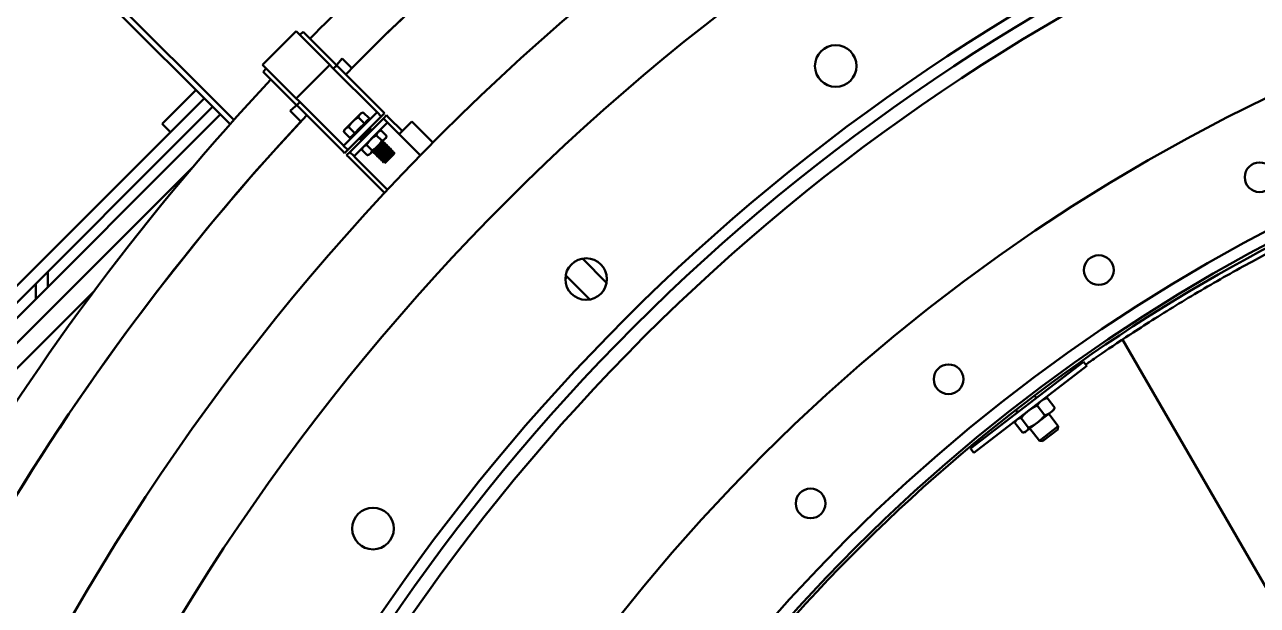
# Model space of a CAD drawing. Header units: inches. Extents: x 11 to 1621, y 11 to 1332.
# Drawn here: x 1204.27 to 1230.2, y 382.63 to 394.85 of the extents above; entities that cross this region are included whole.
import ezdxf

# ---------------------------------------------------------------- set-up
doc = ezdxf.new("R2010")
doc.units = ezdxf.units.IN
doc.header["$LTSCALE"] = 48
doc.header["$MEASUREMENT"] = 0
doc.layers.add('Visible (ANSI)', color=7, linetype='Continuous', lineweight=50)

msp = doc.modelspace()

# ---------------------------------------------------------------- linework, layer by layer
at = {"layer": 'Visible (ANSI)'}
for p, q in [((1201.634479, 399.708594), (1208.592694, 392.750379)), ((1208.674501, 392.842044), (1203.404057, 398.112487)), ((1209.985485, 394.707846), (1209.278378, 394.000739)), ((1209.985485, 394.707846), (1210.038656, 394.654675)), ((1210.062825, 394.630506), (1210.129116, 394.696797)), ((1210.833382, 393.992531), (1210.129116, 394.696797)), ((1210.692592, 394.000739), (1210.038656, 394.654675)), ((1209.278378, 394.000739), (1209.331549, 393.947568)), ((1209.289427, 393.857108), (1209.355718, 393.923399)), ((1209.985485, 393.293632), (1209.331549, 393.947568)), ((1210.692592, 394.000739), (1209.985485, 393.293632)), ((1210.692592, 394.000739), (1210.744382, 393.948949)), ((1211.676603, 393.016728), (1210.744382, 393.948949)), ((1210.769932, 393.923399), (1210.836223, 393.98969)), ((1210.803751, 393.957218), (1210.950332, 394.131907)), ((1211.797743, 393.02817), (1210.836223, 393.98969)), ((1211.153067, 393.929173), (1210.950332, 394.131907)), ((1209.993693, 393.152842), (1209.289427, 393.857108)), ((1207.165551, 392.763309), (1207.872658, 393.470416)), ((1207.342335, 392.586525), (1208.049441, 393.293632)), ((1210.029006, 393.182473), (1209.854317, 393.035892)), ((1209.985485, 393.293632), (1210.037275, 393.241842)), ((1209.996534, 393.150001), (1210.062825, 393.216292)), ((1210.958054, 392.188481), (1209.996534, 393.150001)), ((1210.969496, 392.309621), (1210.037275, 393.241842)), ((1208.226218, 393.116855), (1200.448044, 385.338681)), ((1208.387431, 392.955642), (1200.661526, 385.229738)), ((1210.081416, 392.808792), (1209.854317, 393.035892)), ((1211.686961, 393.00637), (1210.979854, 392.299263)), ((1211.775349, 392.917982), (1211.068242, 392.210875)), ((1211.328727, 392.963683), (1211.175634, 392.81059)), ((1211.421327, 392.769021), (1211.293485, 392.896863)), ((1211.328727, 392.963683), (1211.352411, 392.987367)), ((1211.352411, 392.987367), (1211.395547, 392.998925)), ((1211.523389, 392.871083), (1211.395547, 392.998925)), ((1211.686961, 393.00637), (1211.676603, 393.016728)), ((1211.775349, 392.917982), (1211.686961, 393.00637)), ((1211.84164, 392.984273), (1211.775349, 392.917982)), ((1211.84164, 392.984273), (1211.797743, 393.02817)), ((1211.819543, 392.873787), (1211.885835, 392.940079)), ((1211.929732, 392.896182), (1211.885835, 392.940079)), ((1212.217291, 392.608622), (1211.929732, 392.896182)), ((1207.342335, 392.586525), (1207.165551, 392.763309)), ((1210.998858, 392.633813), (1210.987299, 392.590677)), ((1210.998858, 392.633813), (1211.022541, 392.657497)), ((1211.022541, 392.657497), (1211.175634, 392.81059)), ((1211.217203, 392.564897), (1211.089361, 392.692739)), ((1211.819543, 392.873787), (1211.112437, 392.166681)), ((1211.907932, 392.785399), (1211.200825, 392.078292)), ((1211.217203, 392.564897), (1211.319265, 392.666959)), ((1211.319265, 392.666959), (1211.421327, 392.769021)), ((1211.421327, 392.769021), (1211.472358, 392.820052)), ((1211.472358, 392.820052), (1211.523389, 392.871083)), ((1211.496042, 392.843735), (1211.510184, 392.829593)), ((1211.536228, 392.619935), (1211.53169, 392.624473)), ((1211.537192, 392.670003), (1211.542102, 392.665093)), ((1211.731155, 392.608622), (1211.774292, 392.620181)), ((1211.886344, 392.508128), (1211.774292, 392.620181)), ((1211.907932, 392.785399), (1211.819543, 392.873787)), ((1211.91829, 392.775041), (1211.907932, 392.785399)), ((1212.151, 392.542331), (1211.91829, 392.775041)), ((1212.416165, 392.807496), (1212.151, 392.542331)), ((1212.416165, 392.807496), (1212.592941, 392.63072)), ((1212.858564, 392.365097), (1212.592941, 392.63072)), ((1207.342335, 392.586525), (1200.271267, 385.515458)), ((1211.115141, 392.462835), (1210.987299, 392.590677)), ((1211.115141, 392.462835), (1211.166172, 392.513866)), ((1211.142489, 392.490182), (1211.156631, 392.47604)), ((1211.166172, 392.513866), (1211.217203, 392.564897)), ((1211.335863, 392.429391), (1211.340773, 392.42448)), ((1211.346274, 392.47001), (1211.341736, 392.474548)), ((1211.784282, 392.406066), (1211.672229, 392.518119)), ((1211.698009, 392.288215), (1211.851102, 392.441308)), ((1211.812178, 392.395017), (1211.817088, 392.390107)), ((1211.851102, 392.441308), (1211.874786, 392.464991)), ((1211.874786, 392.464991), (1211.886344, 392.508128)), ((1212.151, 392.542331), (1212.327776, 392.365554)), ((1212.5958, 392.097531), (1212.327776, 392.365554)), ((1210.958054, 392.188481), (1211.001951, 392.144584)), ((1210.979854, 392.299263), (1210.969496, 392.309621)), ((1211.068242, 392.210875), (1210.979854, 392.299263)), ((1211.068242, 392.210875), (1211.001951, 392.144584)), ((1211.046145, 392.100389), (1211.112437, 392.166681)), ((1211.046145, 392.100389), (1211.090042, 392.056492)), ((1211.200825, 392.078292), (1211.112437, 392.166681)), ((1211.377602, 392.255069), (1211.366043, 392.211933)), ((1211.478096, 392.09988), (1211.366043, 392.211933)), ((1211.580158, 392.201942), (1211.468105, 392.313995)), ((1211.521233, 392.111438), (1211.478096, 392.09988)), ((1211.521233, 392.111438), (1211.544916, 392.135122)), ((1211.544916, 392.135122), (1211.698009, 392.288215)), ((1211.610849, 392.154405), (1211.615759, 392.149494)), ((1211.62126, 392.195024), (1211.616722, 392.199562)), ((1211.650132, 392.115121), (1211.655043, 392.11021)), ((1211.660544, 392.15574), (1211.656006, 392.160278)), ((1211.699828, 392.116456), (1211.69529, 392.120995)), ((1211.811214, 392.344949), (1211.806676, 392.349488)), ((1211.850498, 392.305666), (1211.84596, 392.310204)), ((1211.851461, 392.355734), (1211.856372, 392.350823)), ((1211.859594, 391.941567), (1212.044657, 392.12663)), ((1211.889782, 392.266382), (1211.885244, 392.27092)), ((1211.890745, 392.31645), (1211.895656, 392.311539)), ((1211.929066, 392.227098), (1211.924528, 392.231636)), ((1211.930029, 392.277166), (1211.934939, 392.272256)), ((1211.968349, 392.187815), (1211.963811, 392.192353)), ((1211.969312, 392.237882), (1211.974223, 392.232972)), ((1212.007633, 392.148531), (1212.003095, 392.153069)), ((1212.008596, 392.198599), (1212.013507, 392.193688)), ((1212.044657, 392.12663), (1212.044657, 392.158452)), ((1211.841168, 391.305366), (1211.090042, 392.056492)), ((1211.211183, 392.067934), (1211.200825, 392.078292)), ((1211.905164, 391.373953), (1211.211183, 392.067934)), ((1211.689416, 392.075837), (1211.694327, 392.070927)), ((1211.7287, 392.036553), (1211.73361, 392.031643)), ((1211.739112, 392.077173), (1211.734573, 392.081711)), ((1211.767983, 391.99727), (1211.772894, 391.992359)), ((1211.778395, 392.037889), (1211.773857, 392.042427)), ((1211.807267, 391.957986), (1211.812178, 391.953076)), ((1211.817679, 391.998605), (1211.813141, 392.003143)), ((1211.856963, 391.959322), (1211.852425, 391.96386)), ((1211.859594, 391.941567), (1211.852677, 391.941567)), ((1207.794822, 391.832703), (1201.173057, 385.210939)), ((1216.514934, 389.415834), (1216.007182, 389.923586)), ((1204.759479, 389.650117), (1204.759479, 389.327691)), ((1215.686534, 389.537127), (1215.646804, 389.497398)), ((1215.653628, 389.570033), (1216.161381, 389.06228)), ((1204.509479, 389.077691), (1204.509479, 389.400117)), ((1205.734088, 389.241639), (1201.754055, 385.261606)), ((1235.185922, 374.683996), (1227.369532, 388.222382)), ((1226.550526, 387.751236), (1224.170466, 385.924952)), ((1226.508285, 387.718823), (1226.486391, 387.74987)), ((1226.550526, 387.751236), (1226.617125, 387.664443)), ((1226.617125, 387.664443), (1224.237065, 385.838159)), ((1225.518483, 387.042871), (1225.558835, 386.990284)), ((1225.724602, 386.979586), (1225.757885, 386.986965)), ((1225.784156, 386.991186), (1225.941762, 386.785789)), ((1225.121807, 386.73849), (1225.162158, 386.685903)), ((1225.575027, 386.830715), (1225.732633, 386.625319)), ((1225.578805, 386.473184), (1225.853666, 386.684092)), ((1225.815976, 386.655172), (1226.016062, 386.394413)), ((1225.853666, 386.684092), (1225.915145, 386.731267)), ((1225.915145, 386.731267), (1225.930886, 386.761506)), ((1225.10297, 386.468493), (1225.260576, 386.263097)), ((1225.129587, 386.523015), (1225.113846, 386.492776)), ((1225.234434, 386.569369), (1225.39204, 386.363972)), ((1225.342776, 386.292073), (1225.578805, 386.473184)), ((1225.619386, 386.090033), (1226.016062, 386.394413)), ((1226.006489, 386.329374), (1226.016062, 386.394413)), ((1225.32013, 386.274696), (1225.286847, 386.267317)), ((1225.32013, 386.274696), (1225.342776, 386.292073)), ((1225.419299, 386.350791), (1225.619386, 386.090033)), ((1226.006489, 386.329374), (1225.684687, 386.082446)), ((1224.170466, 385.924952), (1224.237065, 385.838159)), ((1225.684687, 386.082446), (1225.619386, 386.090033))]:
    msp.add_line(p, q, dxfattribs=at)
for centre, radius in [((1247.196979, 358.380235), 48.3125), ((1247.196979, 358.380235), 46.34375), ((1247.196979, 358.380235), 42.829288), ((1247.196979, 358.380235), 42.579288), ((1247.196979, 358.380235), 42.279288), ((1247.196979, 358.380235), 38.75), ((1247.196979, 358.380235), 36.25), ((1247.196979, 358.380235), 36), ((1221.334428, 393.976983), 0.4375), ((1230.252767, 391.635124), 0.3125), ((1216.084281, 389.492933), 0.4375), ((1226.869507, 389.681798), 0.3125), ((1223.708959, 387.385525), 0.3125), ((1220.80575, 384.771464), 0.3125), ((1211.600232, 384.242786), 0.4375)]:
    msp.add_circle(centre, radius, dxfattribs=at)
for radius, start, end in [(50.625, 125.6709263, 135.601263), (50.62647, 125.6707611, 135.3961106), (51.6875, 130.1048255, 135.5889029), (51.6875, 136.9055918, 149.4399956), (50.625, 136.945601, 149.6109516), (50.62647, 137.1508028, 149.5835238), (35.9375, 109.67, 145.33)]:
    msp.add_arc((1247.196979, 358.380235), radius, start, end, dxfattribs=at)
for points, weights in [([(1211.293485, 392.896863), (1211.223001, 392.857957), (1211.175634, 392.81059)], [1.70791955648, 1.84002759393, 1.84002759393]), ([(1211.328727, 392.963683), (1211.305044, 392.939999), (1211.293485, 392.896863)], [1.84002759393, 1.84002759393, 1.70791955648]), ([(1211.395547, 392.998925), (1211.352411, 392.987367), (1211.328727, 392.963683)], [1.70791955648, 1.84002759393, 1.84002759393]), ([(1211.022541, 392.657497), (1210.998858, 392.633813), (1210.987299, 392.590677)], [1.84002759393, 1.84002759393, 1.70791955648]), ([(1211.089361, 392.692739), (1211.046225, 392.68118), (1211.022541, 392.657497)], [1.70791955648, 1.84002759393, 1.84002759393]), ([(1211.175634, 392.81059), (1211.128267, 392.763223), (1211.089361, 392.692739)], [1.84002759393, 1.84002759393, 1.70791955648]), ([(1211.707471, 392.584939), (1211.731155, 392.608622), (1211.774292, 392.620181)], [1.84002759393, 1.84002759393, 1.70791955648]), ([(1211.468105, 392.313995), (1211.507011, 392.384479), (1211.554378, 392.431846)], [1.70791955648, 1.84002759393, 1.84002759393]), ([(1211.554378, 392.431846), (1211.601745, 392.479213), (1211.672229, 392.518119)], [1.84002759393, 1.84002759393, 1.70791955648]), ([(1211.672229, 392.518119), (1211.683788, 392.561255), (1211.707471, 392.584939)], [1.70791955648, 1.84002759393, 1.84002759393]), ([(1211.784282, 392.406066), (1211.745377, 392.335582), (1211.698009, 392.288215)], [1.70791955648, 1.84002759393, 1.84002759393]), ([(1211.851102, 392.441308), (1211.827419, 392.417624), (1211.784282, 392.406066)], [1.84002759393, 1.84002759393, 1.70791955648]), ([(1211.886344, 392.508128), (1211.874786, 392.464991), (1211.851102, 392.441308)], [1.70791955648, 1.84002759393, 1.84002759393]), ([(1211.366043, 392.211933), (1211.377602, 392.255069), (1211.401285, 392.278753)], [1.70791955648, 1.84002759393, 1.84002759393]), ([(1211.401285, 392.278753), (1211.424969, 392.302436), (1211.468105, 392.313995)], [1.84002759393, 1.84002759393, 1.70791955648]), ([(1211.544916, 392.135122), (1211.521233, 392.111438), (1211.478096, 392.09988)], [1.84002759393, 1.84002759393, 1.70791955648]), ([(1211.580158, 392.201942), (1211.5686, 392.158805), (1211.544916, 392.135122)], [1.70791955648, 1.84002759393, 1.84002759393]), ([(1211.698009, 392.288215), (1211.650642, 392.240848), (1211.580158, 392.201942)], [1.84002759393, 1.84002759393, 1.70791955648]), ([(1225.663123, 386.932412), (1225.614595, 386.895175), (1225.575027, 386.830715)], [1, 1.0379548493, 1]), ([(1225.784156, 386.991186), (1225.711652, 386.969649), (1225.663123, 386.932412)], [1, 1.0379548493, 1]), ([(1225.757885, 386.986965), (1225.770087, 386.98967), (1225.784156, 386.991186)], [1.01477953359, 1.01005189042, 1]), ([(1225.388262, 386.721504), (1225.309227, 386.660858), (1225.234434, 386.569369)], [1, 1.0379548493, 1]), ([(1225.575027, 386.830715), (1225.467297, 386.782149), (1225.388262, 386.721504)], [1, 1.0379548493, 1]), ([(1225.732633, 386.625319), (1225.805137, 386.646855), (1225.853666, 386.684092)], [1, 1.0379548493, 1]), ([(1225.853666, 386.684092), (1225.902194, 386.72133), (1225.941762, 386.785789)], [1, 1.0379548493, 1]), ([(1225.941762, 386.785789), (1225.936657, 386.772592), (1225.930886, 386.761506)], [1, 1.01005189042, 1.01477953359]), ([(1225.152234, 386.540392), (1225.121727, 386.516984), (1225.10297, 386.468493)], [1, 1.0379548493, 1]), ([(1225.234434, 386.569369), (1225.18274, 386.563801), (1225.152234, 386.540392)], [1, 1.0379548493, 1]), ([(1225.39204, 386.363972), (1225.49977, 386.412538), (1225.578805, 386.473184)], [1, 1.0379548493, 1]), ([(1225.578805, 386.473184), (1225.65784, 386.53383), (1225.732633, 386.625319)], [1, 1.0379548493, 1]), ([(1225.260576, 386.263097), (1225.31227, 386.268665), (1225.342776, 386.292073)], [1, 1.0379548493, 1]), ([(1225.342776, 386.292073), (1225.373282, 386.315481), (1225.39204, 386.363972)], [1, 1.0379548493, 1])]:
    msp.add_rational_spline(points, weights, degree=2, dxfattribs=at)
for points, knots in [([(1211.536105, 392.670074), (1211.536447, 392.670165), (1211.536719, 392.670188), (1211.53818, 392.66986), (1211.536725, 392.666827), (1211.528503, 392.65525), (1211.521596, 392.646635), (1211.503502, 392.625394), (1211.492733, 392.61305), (1211.468242, 392.585206), (1211.454646, 392.569902), (1211.427341, 392.539447), (1211.413983, 392.524518), (1211.388448, 392.495631), (1211.376569, 392.482044), (1211.356845, 392.459166), (1211.349119, 392.449874), (1211.338354, 392.435758), (1211.335588, 392.431285), (1211.335717, 392.429617), (1211.335771, 392.429482), (1211.335866, 392.429387)], [5.566819674, 5.566819674, 5.566819674, 5.566819674, 5.591014359, 5.591014359, 5.742417802, 5.742417802, 5.899662491, 5.899662491, 6.050972195, 6.050972195, 6.208100719, 6.208100719, 6.35931928, 6.35931928, 6.516331723, 6.516331723, 6.667462015, 6.667462015, 6.824358429, 6.824358429, 6.842753917, 6.842753917, 6.842753917, 6.842753917]), ([(1211.341866, 392.424402), (1211.341171, 392.424218), (1211.340764, 392.424315), (1211.340273, 392.425925), (1211.342793, 392.430151), (1211.353121, 392.443838), (1211.360647, 392.452954), (1211.380077, 392.475522), (1211.39185, 392.489001), (1211.417259, 392.517769), (1211.430584, 392.532687), (1211.457948, 392.563187), (1211.471621, 392.578566), (1211.496326, 392.606631), (1211.50722, 392.619122), (1211.525655, 392.64069), (1211.532758, 392.649499), (1211.541146, 392.661159), (1211.542833, 392.664362), (1211.542103, 392.665092)], [30.373708313, 30.373708313, 30.373708313, 30.373708313, 30.422740009, 30.422740009, 30.579677961, 30.579677961, 30.73074229, 30.73074229, 30.88779652, 30.88779652, 31.038962475, 31.038962475, 31.196133174, 31.196133174, 31.34740225, 31.34740225, 31.504689618, 31.504689618, 31.647942493, 31.647942493, 31.647942493, 31.647942493]), ([(1211.531411, 392.623417), (1211.530978, 392.621777), (1211.529369, 392.618919), (1211.522897, 392.609489), (1211.517129, 392.602076), (1211.502497, 392.5843), (1211.493944, 392.574098), (1211.474853, 392.551644), (1211.464439, 392.539583), (1211.443748, 392.51575), (1211.43376, 392.504113), (1211.415052, 392.482041), (1211.406549, 392.471888), (1211.392795, 392.454994), (1211.387682, 392.448232), (1211.381466, 392.438761), (1211.38027, 392.436014), (1211.381019, 392.435265)], [-24.1904676269, -24.1904676269, -24.1904676269, -24.1904676269, -24.1048885798, -24.1048885798, -23.9885848611, -23.9885848611, -23.8753737129, -23.8753737129, -23.7589244201, -23.7589244201, -23.6456336358, -23.6456336358, -23.5290392617, -23.5290392617, -23.4156658055, -23.4156658055, -23.306344659, -23.306344659, -23.306344659, -23.306344659]), ([(1211.405909, 392.46015), (1211.4065, 392.460872), (1211.407102, 392.461606), (1211.415196, 392.471435), (1211.424093, 392.48204), (1211.443304, 392.504612), (1211.453391, 392.516285), (1211.474075, 392.540114), (1211.484378, 392.552125), (1211.502937, 392.574044), (1211.511098, 392.583793), (1211.524804, 392.600643), (1211.530001, 392.607548), (1211.53588, 392.616669), (1211.536948, 392.619216), (1211.53623, 392.619934)], [-6.4184884274, -6.4184884274, -6.4184884274, -6.4184884274, -6.4087027146, -6.4087027146, -6.2893360677, -6.2893360677, -6.1743766235, -6.1743766235, -6.0548923156, -6.0548923156, -5.9398257223, -5.9398257223, -5.8202226437, -5.8202226437, -5.7133838079, -5.7133838079, -5.7133838079, -5.7133838079]), ([(1211.575389, 392.630791), (1211.575575, 392.63084), (1211.57574, 392.63087), (1211.576155, 392.630896), (1211.576353, 392.630841), (1211.57648, 392.630715)], [8.04138911369, 8.04138911369, 8.04138911369, 8.04138911369, 8.05449066215, 8.05449066215, 8.07902047779, 8.07902047779, 8.07902047779, 8.07902047779]), ([(1211.36171, 392.504348), (1211.360974, 392.503447), (1211.360254, 392.502561), (1211.352878, 392.493463), (1211.347897, 392.486826), (1211.34209, 392.477826), (1211.341011, 392.475273), (1211.341734, 392.47455)], [-25.3738901847, -25.3738901847, -25.3738901847, -25.3738901847, -25.3619896639, -25.3619896639, -25.249183933, -25.249183933, -25.144887152, -25.144887152, -25.144887152, -25.144887152]), ([(1211.346554, 392.471067), (1211.346994, 392.472731), (1211.348645, 392.475653), (1211.355122, 392.485053), (1211.360684, 392.492215), (1211.37521, 392.509878), (1211.384052, 392.520426), (1211.402696, 392.542347), (1211.412193, 392.553362), (1211.421797, 392.564428)], [-4.7327230285, -4.7327230285, -4.7327230285, -4.7327230285, -4.6433919234, -4.6433919234, -4.527649398, -4.527649398, -4.4073125564, -4.4073125564, -4.2976320471, -4.2976320471, -4.2976320471, -4.2976320471]), ([(1211.811084, 392.395096), (1211.811804, 392.395287), (1211.812216, 392.395175), (1211.812622, 392.393458), (1211.810038, 392.389168), (1211.799596, 392.375369), (1211.792018, 392.366207), (1211.772511, 392.343559), (1211.76071, 392.330051), (1211.735268, 392.301252), (1211.721934, 392.286331), (1211.694585, 392.255842), (1211.680932, 392.240483), (1211.656282, 392.212474), (1211.645421, 392.200022), (1211.627074, 392.178538), (1211.620022, 392.169779), (1211.611771, 392.158273), (1211.610124, 392.155129), (1211.610848, 392.154406)], [22.84895641, 22.84895641, 22.84895641, 22.84895641, 22.899995554, 22.899995554, 23.057394569, 23.057394569, 23.208926066, 23.208926066, 23.366441544, 23.366441544, 23.518071852, 23.518071852, 23.675703958, 23.675703958, 23.827434907, 23.827434907, 23.98518382, 23.98518382, 24.127466681, 24.127466681, 24.127466681, 24.127466681]), ([(1211.616845, 392.149423), (1211.616541, 392.149342), (1211.616291, 392.149315), (1211.614743, 392.149532), (1211.616106, 392.152464), (1211.624138, 392.163848), (1211.630951, 392.172369), (1211.648879, 392.193451), (1211.659587, 392.205725), (1211.683975, 392.233463), (1211.697532, 392.248728), (1211.724808, 392.279161), (1211.738181, 392.294095), (1211.763776, 392.323039), (1211.775704, 392.336676), (1211.795569, 392.3597), (1211.803388, 392.369077), (1211.81436, 392.383396), (1211.817243, 392.387987), (1211.817252, 392.389831), (1211.817196, 392.389999), (1211.817084, 392.390111)], [13.165817303, 13.165817303, 13.165817303, 13.165817303, 13.187261755, 13.187261755, 13.33780796, 13.33780796, 13.494115688, 13.494115688, 13.644574871, 13.644574871, 13.800767075, 13.800767075, 13.951142494, 13.951142494, 14.107219176, 14.107219176, 14.257514429, 14.257514429, 14.41347555, 14.41347555, 14.43511165, 14.43511165, 14.43511165, 14.43511165]), ([(1211.627181, 392.217384), (1211.62454, 392.213925), (1211.622354, 392.210907), (1211.617327, 392.203388), (1211.615979, 392.200402), (1211.616705, 392.199579), (1211.616714, 392.199571), (1211.616722, 392.199562)], [-12.1845119884, -12.1845119884, -12.1845119884, -12.1845119884, -12.125952415, -12.125952415, -12.0104034904, -12.0104034904, -12.0091003772, -12.0091003772, -12.0091003772, -12.0091003772]), ([(1211.62153, 392.19609), (1211.621768, 392.196975), (1211.622355, 392.198217), (1211.625592, 392.203821), (1211.630013, 392.209954), (1211.642355, 392.225506), (1211.650026, 392.234683), (1211.665702, 392.253301), (1211.67325, 392.262168), (1211.681114, 392.27132)], [-17.773060082, -17.773060082, -17.773060082, -17.773060082, -17.7261693168, -17.7261693168, -17.608964093, -17.608964093, -17.4955739864, -17.4955739864, -17.4049679463, -17.4049679463, -17.4049679463, -17.4049679463]), ([(1211.850371, 392.355809), (1211.851, 392.355976), (1211.851393, 392.355912), (1211.852092, 392.354566), (1211.849736, 392.350505), (1211.839697, 392.337103), (1211.832304, 392.328102), (1211.81307, 392.305741), (1211.801368, 392.292334), (1211.776044, 392.263648), (1211.762741, 392.248735), (1211.73534, 392.218208), (1211.721619, 392.202782), (1211.696776, 392.174575), (1211.6858, 392.161987), (1211.667144, 392.140206), (1211.659914, 392.131273), (1211.651176, 392.11922), (1211.649387, 392.115866), (1211.650132, 392.115121)], [25.332846351, 25.332846351, 25.332846351, 25.332846351, 25.377568021, 25.377568021, 25.535904019, 25.535904019, 25.68826812, 25.68826812, 25.846722184, 25.846722184, 25.999195496, 25.999195496, 26.157767847, 26.157767847, 26.310351159, 26.310351159, 26.469042017, 26.469042017, 26.617084211, 26.617084211, 26.617084211, 26.617084211]), ([(1211.656129, 392.110139), (1211.655715, 392.110029), (1211.655404, 392.110018), (1211.654123, 392.110571), (1211.655756, 392.113801), (1211.664347, 392.125752), (1211.671437, 392.134549), (1211.689851, 392.156098), (1211.700738, 392.168579), (1211.72543, 392.196631), (1211.739098, 392.212005), (1211.766458, 392.242502), (1211.779786, 392.257421), (1211.805202, 392.286196), (1211.816982, 392.299682), (1211.83643, 392.322269), (1211.843968, 392.331396), (1211.854324, 392.34511), (1211.856859, 392.349351), (1211.856474, 392.350688), (1211.856431, 392.350764), (1211.85637, 392.350825)], [10.695571356, 10.695571356, 10.695571356, 10.695571356, 10.724828209, 10.724828209, 10.876155549, 10.876155549, 11.033391287, 11.033391287, 11.184614764, 11.184614764, 11.341733926, 11.341733926, 11.492854952, 11.492854952, 11.649857733, 11.649857733, 11.800877881, 11.800877881, 11.957764465, 11.957764465, 11.96954079, 11.96954079, 11.96954079, 11.96954079]), ([(1211.806398, 392.34843), (1211.805997, 392.346911), (1211.804586, 392.344346), (1211.798789, 392.335732), (1211.793465, 392.32877), (1211.779294, 392.311481), (1211.770592, 392.301082), (1211.751617, 392.278736), (1211.741592, 392.267074), (1211.720829, 392.243193), (1211.710414, 392.23108), (1211.69151, 392.208805), (1211.683141, 392.198798), (1211.668871, 392.18141), (1211.663345, 392.174186), (1211.656582, 392.164052), (1211.655254, 392.161087), (1211.655996, 392.160288), (1211.656001, 392.160283), (1211.656006, 392.160278)], [-11.0325981628, -11.0325981628, -11.0325981628, -11.0325981628, -10.9517694655, -10.9517694655, -10.836908763, -10.836908763, -10.7177467154, -10.7177467154, -10.603024773, -10.603024773, -10.4839953742, -10.4839953742, -10.3694126593, -10.3694126593, -10.2505155525, -10.2505155525, -10.1360725801, -10.1360725801, -10.1353100979, -10.1353100979, -10.1353100979, -10.1353100979]), ([(1211.660813, 392.156807), (1211.661103, 392.157892), (1211.661916, 392.159511), (1211.665937, 392.166065), (1211.670741, 392.17258), (1211.683755, 392.188773), (1211.691669, 392.198226), (1211.709799, 392.219699), (1211.719942, 392.231553), (1211.740498, 392.255291), (1211.750653, 392.266981), (1211.770109, 392.289778), (1211.779207, 392.300587), (1211.794455, 392.319021), (1211.800516, 392.326613), (1211.809047, 392.338483), (1211.811331, 392.342478), (1211.811443, 392.344539), (1211.811371, 392.344793), (1211.811209, 392.344955)], [-19.6332645105, -19.6332645105, -19.6332645105, -19.6332645105, -19.5756686126, -19.5756686126, -19.4576981087, -19.4576981087, -19.3439585671, -19.3439585671, -19.2260878889, -19.2260878889, -19.1124104361, -19.1124104361, -18.994638303, -18.994638303, -18.8810181928, -18.8810181928, -18.7633433614, -18.7633433614, -18.7396424186, -18.7396424186, -18.7396424186, -18.7396424186]), ([(1211.889657, 392.316523), (1211.890233, 392.316676), (1211.890612, 392.316636), (1211.891469, 392.315491), (1211.889242, 392.311561), (1211.879434, 392.298386), (1211.872145, 392.289475), (1211.853066, 392.267277), (1211.841421, 392.253929), (1211.816166, 392.225307), (1211.802881, 392.210399), (1211.775452, 392.179851), (1211.761693, 392.16439), (1211.736742, 392.136071), (1211.725702, 392.123408), (1211.706874, 392.101461), (1211.699546, 392.09243), (1211.690531, 392.080068), (1211.68866, 392.076593), (1211.689416, 392.075837)], [27.828359657, 27.828359657, 27.828359657, 27.828359657, 27.86958413, 27.86958413, 28.028870723, 28.028870723, 28.182126895, 28.182126895, 28.341533251, 28.341533251, 28.494903236, 28.494903236, 28.654429548, 28.654429548, 28.807913718, 28.807913718, 28.967560178, 28.967560178, 29.119248355, 29.119248355, 29.119248355, 29.119248355]), ([(1211.695413, 392.070855), (1211.694936, 392.070729), (1211.694596, 392.070734), (1211.693483, 392.071492), (1211.69527, 392.074895), (1211.704185, 392.087175), (1211.711436, 392.09613), (1211.73013, 392.117947), (1211.741119, 392.130552), (1211.765987, 392.158783), (1211.779716, 392.174217), (1211.807123, 392.204749), (1211.820423, 392.21966), (1211.845731, 392.248333), (1211.85742, 392.261727), (1211.87662, 392.284053), (1211.883991, 392.293034), (1211.89398, 392.306386), (1211.896307, 392.310418), (1211.895711, 392.311476), (1211.895685, 392.31151), (1211.895655, 392.31154)], [8.214364991, 8.214364991, 8.214364991, 8.214364991, 8.248233572, 8.248233572, 8.40042835, 8.40042835, 8.558604397, 8.558604397, 8.710688056, 8.710688056, 8.868745803, 8.868745803, 9.020718962, 9.020718962, 9.178658625, 9.178658625, 9.330521965, 9.330521965, 9.488343762, 9.488343762, 9.494271216, 9.494271216, 9.494271216, 9.494271216]), ([(1211.845681, 392.309147), (1211.845276, 392.307613), (1211.843842, 392.305012), (1211.837976, 392.296318), (1211.832628, 392.289334), (1211.818411, 392.272001), (1211.809687, 392.261574), (1211.790683, 392.239198), (1211.780654, 392.227533), (1211.759884, 392.203648), (1211.749469, 392.191529), (1211.730581, 392.169268), (1211.722234, 392.159285), (1211.708005, 392.141941), (1211.70251, 392.134741), (1211.695819, 392.124681), (1211.694527, 392.121757), (1211.69529, 392.120995)], [-9.1680450731, -9.1680450731, -9.1680450731, -9.1680450731, -9.087195444, -9.087195444, -8.9734608607, -8.9734608607, -8.8553489991, -8.8553489991, -8.7417584863, -8.7417584863, -8.6237758761, -8.6237758761, -8.5102614283, -8.5102614283, -8.3921941551, -8.3921941551, -8.2787293796, -8.2787293796, -8.2787293796, -8.2787293796]), ([(1211.700099, 392.117521), (1211.700423, 392.118741), (1211.701406, 392.120635), (1211.705989, 392.127862), (1211.711048, 392.13463), (1211.72451, 392.151249), (1211.732584, 392.160892), (1211.750992, 392.182655), (1211.76124, 392.194612), (1211.78188, 392.218411), (1211.791992, 392.230089), (1211.811293, 392.252743), (1211.820264, 392.263423), (1211.835147, 392.281468), (1211.840957, 392.288839), (1211.848943, 392.300178), (1211.850921, 392.303866), (1211.850664, 392.305426), (1211.850598, 392.305566), (1211.850495, 392.305669)], [-21.500818729, -21.500818729, -21.500818729, -21.500818729, -21.4358271757, -21.4358271757, -21.3170099375, -21.3170099375, -21.2026317158, -21.2026317158, -21.0839250092, -21.0839250092, -20.9696383451, -20.9696383451, -20.8510408501, -20.8510408501, -20.736842808, -20.736842808, -20.6183531875, -20.6183531875, -20.6032200609, -20.6032200609, -20.6032200609, -20.6032200609]), ([(1211.928942, 392.277238), (1211.92949, 392.277384), (1211.929858, 392.277355), (1211.930799, 392.276317), (1211.928645, 392.27246), (1211.918963, 392.25941), (1211.911731, 392.250549), (1211.892738, 392.228441), (1211.881125, 392.215125), (1211.855908, 392.186539), (1211.842632, 392.171633), (1211.815188, 392.141075), (1211.80141, 392.125594), (1211.776399, 392.097215), (1211.765325, 392.08451), (1211.746403, 392.062474), (1211.739021, 392.053389), (1211.729854, 392.040857), (1211.727939, 392.037315), (1211.7287, 392.036553)], [30.337099873, 30.337099873, 30.337099873, 30.337099873, 30.37649593, 30.37649593, 30.536745816, 30.536745816, 30.690921495, 30.690921495, 30.851292572, 30.851292572, 31.005584385, 31.005584385, 31.166076812, 31.166076812, 31.32048497, 31.32048497, 31.481098901, 31.481098901, 31.635214674, 31.635214674, 31.635214674, 31.635214674]), ([(1211.734697, 392.031572), (1211.734185, 392.031436), (1211.73383, 392.031451), (1211.732815, 392.032328), (1211.734688, 392.035828), (1211.743782, 392.04829), (1211.751122, 392.057333), (1211.769972, 392.079299), (1211.781019, 392.091972), (1211.805983, 392.120303), (1211.819746, 392.135769), (1211.847178, 392.166319), (1211.860462, 392.181227), (1211.885708, 392.209841), (1211.897346, 392.223182), (1211.916406, 392.24536), (1211.923682, 392.25426), (1211.933463, 392.267407), (1211.935673, 392.271321), (1211.934965, 392.272229), (1211.934952, 392.272243), (1211.934939, 392.272256)], [5.720383506, 5.720383506, 5.720383506, 5.720383506, 5.756925068, 5.756925068, 5.910025407, 5.910025407, 6.069155189, 6.069155189, 6.222141055, 6.222141055, 6.381150948, 6.381150948, 6.534022648, 6.534022648, 6.692912835, 6.692912835, 6.8456707, 6.8456707, 7.004441369, 7.004441369, 7.007061227, 7.007061227, 7.007061227, 7.007061227]), ([(1211.884964, 392.269863), (1211.884554, 392.268309), (1211.883087, 392.265659), (1211.877129, 392.256858), (1211.871747, 392.249845), (1211.85748, 392.23246), (1211.848735, 392.22201), (1211.829705, 392.199609), (1211.81967, 392.187943), (1211.798906, 392.164061), (1211.788502, 392.151953), (1211.769653, 392.129732), (1211.761325, 392.119774), (1211.747151, 392.102481), (1211.741686, 392.095312), (1211.735082, 392.085352), (1211.733815, 392.082469), (1211.734573, 392.081711)], [-7.3124567376, -7.3124567376, -7.3124567376, -7.3124567376, -7.2302037833, -7.2302037833, -7.1158890235, -7.1158890235, -6.9969920158, -6.9969920158, -6.8825444377, -6.8825444377, -6.7635096776, -6.7635096776, -6.6489293874, -6.6489293874, -6.5297569675, -6.5297569675, -6.4160742057, -6.4160742057, -6.4160742057, -6.4160742057]), ([(1211.739385, 392.078235), (1211.73973, 392.079539), (1211.740825, 392.081612), (1211.745771, 392.08927), (1211.750987, 392.096194), (1211.764725, 392.113074), (1211.772898, 392.122837), (1211.791477, 392.144778), (1211.801786, 392.156795), (1211.822476, 392.180629), (1211.83256, 392.192301), (1211.851759, 392.214861), (1211.860646, 392.225456), (1211.875296, 392.243251), (1211.880944, 392.250485), (1211.888582, 392.261483), (1211.890364, 392.264973), (1211.889896, 392.266238), (1211.889845, 392.266318), (1211.88978, 392.266384)], [-23.3789509938, -23.3789509938, -23.3789509938, -23.3789509938, -23.3091115683, -23.3091115683, -23.189365879, -23.189365879, -23.0741696089, -23.0741696089, -22.9545439585, -22.9545439585, -22.8394569024, -22.8394569024, -22.7199502268, -22.7199502268, -22.6049706571, -22.6049706571, -22.4855818537, -22.4855818537, -22.4758952832, -22.4758952832, -22.4758952832, -22.4758952832]), ([(1211.968226, 392.237954), (1211.968759, 392.238095), (1211.969122, 392.238072), (1211.970107, 392.237092), (1211.967993, 392.233277), (1211.95838, 392.220295), (1211.951182, 392.211463), (1211.932238, 392.189405), (1211.920645, 392.176111), (1211.895451, 392.147548), (1211.882181, 392.132644), (1211.854734, 392.102084), (1211.840947, 392.086596), (1211.815906, 392.058186), (1211.80481, 392.045456), (1211.785838, 392.023371), (1211.778425, 392.014257), (1211.76918, 392.001643), (1211.767231, 391.99806), (1211.767978, 391.997275), (1211.767981, 391.997272), (1211.767983, 391.99727)], [32.860025664, 32.860025664, 32.860025664, 32.860025664, 32.898509263, 32.898509263, 33.059545421, 33.059545421, 33.214373029, 33.214373029, 33.375279108, 33.375279108, 33.529998383, 33.529998383, 33.690773912, 33.690773912, 33.845385668, 33.845385668, 34.006030134, 34.006030134, 34.16053524, 34.16053524, 34.161067998, 34.161067998, 34.161067998, 34.161067998]), ([(1211.77398, 391.992288), (1211.77345, 391.992147), (1211.773088, 391.992169), (1211.772126, 391.993111), (1211.774046, 391.996663), (1211.783239, 392.009224), (1211.790626, 392.018315), (1211.80956, 392.040362), (1211.820638, 392.053072), (1211.845656, 392.081458), (1211.859436, 392.096941), (1211.886882, 392.127501), (1211.900157, 392.142407), (1211.925369, 392.170988), (1211.936978, 392.1843), (1211.955962, 392.206397), (1211.963186, 392.215252), (1211.972853, 392.228287), (1211.974999, 392.232136), (1211.974231, 392.232964), (1211.974227, 392.232968), (1211.974223, 392.232972)], [3.212487136, 3.212487136, 3.212487136, 3.212487136, 3.250596088, 3.250596088, 3.404621054, 3.404621054, 3.564715991, 3.564715991, 3.718624651, 3.718624651, 3.878598396, 3.878598396, 4.032390935, 4.032390935, 4.192243635, 4.192243635, 4.345920248, 4.345920248, 4.505652057, 4.505652057, 4.506450203, 4.506450203, 4.506450203, 4.506450203]), ([(1211.924248, 392.23058), (1211.923835, 392.229014), (1211.922349, 392.226337), (1211.916339, 392.217475), (1211.910939, 392.210447), (1211.896645, 392.193033), (1211.887889, 392.182573), (1211.868848, 392.160161), (1211.858809, 392.148495), (1211.838051, 392.124616), (1211.827653, 392.112513), (1211.808822, 392.090311), (1211.800504, 392.080367), (1211.78636, 392.063102), (1211.780912, 392.05595), (1211.774355, 392.046044), (1211.773101, 392.043183), (1211.773857, 392.042427)], [-5.4405776854, -5.4405776854, -5.4405776854, -5.4405776854, -5.3569423856, -5.3569423856, -5.241567131, -5.241567131, -5.1215697511, -5.1215697511, -5.0060620898, -5.0060620898, -4.8859272508, -4.8859272508, -4.7702871761, -4.7702871761, -4.6500148561, -4.6500148561, -4.5357453045, -4.5357453045, -4.5357453045, -4.5357453045]), ([(1211.77867, 392.03895), (1211.779028, 392.040303), (1211.780191, 392.042485), (1211.785356, 392.050401), (1211.790664, 392.057416), (1211.804564, 392.074449), (1211.812795, 392.084284), (1211.831474, 392.106329), (1211.84182, 392.118381), (1211.862538, 392.142234), (1211.872604, 392.153903), (1211.891741, 392.176405), (1211.900577, 392.186948), (1211.915087, 392.204593), (1211.920637, 392.211745), (1211.928065, 392.222538), (1211.92973, 392.225909), (1211.929144, 392.227007), (1211.929108, 392.227056), (1211.929065, 392.227099)], [-25.2701785312, -25.2701785312, -25.2701785312, -25.2701785312, -25.1971890399, -25.1971890399, -25.0764493599, -25.0764493599, -24.9603290999, -24.9603290999, -24.8397165927, -24.8397165927, -24.7237159301, -24.7237159301, -24.6032298327, -24.6032298327, -24.487347745, -24.487347745, -24.3669872592, -24.3669872592, -24.3605648672, -24.3605648672, -24.3605648672, -24.3605648672]), ([(1212.00751, 392.19867), (1212.008027, 392.198807), (1212.008384, 392.19879), (1212.009415, 392.197865), (1212.007344, 392.194098), (1211.997817, 392.181203), (1211.990653, 392.172404), (1211.971778, 392.150413), (1211.960219, 392.137159), (1211.93507, 392.108641), (1211.921805, 392.093741), (1211.894369, 392.063189), (1211.880583, 392.047709), (1211.85551, 392.019268), (1211.844382, 392.006505), (1211.825348, 391.984354), (1211.817894, 391.975207), (1211.808548, 391.962493), (1211.806546, 391.958855), (1211.807248, 391.958007), (1211.807257, 391.957996), (1211.807267, 391.957986)], [35.381612684, 35.381612684, 35.381612684, 35.381612684, 35.418764015, 35.418764015, 35.578743821, 35.578743821, 35.732730887, 35.732730887, 35.892575524, 35.892575524, 36.046462523, 36.046462523, 36.206171104, 36.206171104, 36.359959407, 36.359959407, 36.519530982, 36.519530982, 36.67322205, 36.67322205, 36.67523949, 36.67523949, 36.67523949, 36.67523949]), ([(1211.813264, 391.953004), (1211.812721, 391.952859), (1211.812354, 391.952886), (1211.811429, 391.953876), (1211.813385, 391.957467), (1211.822644, 391.970094), (1211.830062, 391.979212), (1211.849043, 392.001306), (1211.860143, 392.014041), (1211.885188, 392.042454), (1211.898974, 392.057941), (1211.92642, 392.0885), (1211.93969, 392.103404), (1211.964877, 392.131961), (1211.976466, 392.14525), (1211.995401, 392.167298), (1212.002595, 392.176126), (1212.01219, 392.189088), (1212.014299, 392.192896), (1212.013507, 392.193688)], [0.697259126, 0.697259126, 0.697259126, 0.697259126, 0.73624059, 0.73624059, 0.890025971, 0.890025971, 1.049891912, 1.049891912, 1.203782258, 1.203782258, 1.363779552, 1.363779552, 1.51777581, 1.51777581, 1.677903884, 1.677903884, 1.83200694, 1.83200694, 1.992058536, 1.992058536, 1.992058536, 1.992058536]), ([(1211.963532, 392.191296), (1211.963117, 392.189725), (1211.961621, 392.187032), (1211.955582, 392.178137), (1211.950172, 392.1711), (1211.935864, 392.153671), (1211.927103, 392.143205), (1211.908055, 392.120787), (1211.898014, 392.109121), (1211.877258, 392.085244), (1211.866864, 392.073145), (1211.848043, 392.050953), (1211.839731, 392.041016), (1211.825603, 392.023767), (1211.820165, 392.016623), (1211.813633, 392.006747), (1211.812386, 392.003898), (1211.813141, 392.003143)], [-3.5511462035, -3.5511462035, -3.5511462035, -3.5511462035, -3.4664021492, -3.4664021492, -3.349966933, -3.349966933, -3.2288687663, -3.2288687663, -3.1123008424, -3.1123008424, -2.9910648037, -2.9910648037, -2.8743641016, -2.8743641016, -2.752990108, -2.752990108, -2.6379285874, -2.6379285874, -2.6379285874, -2.6379285874]), ([(1211.817955, 391.999665), (1211.81832, 392.001046), (1211.819523, 392.003291), (1211.824814, 392.011357), (1211.830175, 392.018424), (1211.844168, 392.035545), (1211.852431, 392.045421), (1211.871168, 392.067525), (1211.881533, 392.079597), (1211.902267, 392.103459), (1211.912323, 392.115127), (1211.931424, 392.137596), (1211.94023, 392.148108), (1211.954659, 392.165666), (1211.960153, 392.172772), (1211.96746, 392.183445), (1211.969056, 392.186748), (1211.968405, 392.187752), (1211.968379, 392.187785), (1211.968349, 392.187815)], [-27.1762352738, -27.1762352738, -27.1762352738, -27.1762352738, -27.1011372543, -27.1011372543, -26.9793565029, -26.9793565029, -26.862249308, -26.862249308, -26.740600727, -26.740600727, -26.6236193931, -26.6236193931, -26.5021024531, -26.5021024531, -26.3852463496, -26.3852463496, -26.2638604967, -26.2638604967, -26.2593240015, -26.2593240015, -26.2593240015, -26.2593240015]), ([(1212.002816, 392.152012), (1212.002399, 392.150437), (1212.000899, 392.147737), (1211.994844, 392.138824), (1211.989428, 392.131782), (1211.975112, 392.114345), (1211.966348, 392.103876), (1211.947297, 392.081455), (1211.937255, 392.069788), (1211.9165, 392.045912), (1211.906108, 392.033814), (1211.887292, 392.011628), (1211.878984, 392.001695), (1211.864864, 391.984454), (1211.859431, 391.977316), (1211.852914, 391.967456), (1211.85167, 391.964614), (1211.852424, 391.96386)], [-1.6442557525, -1.6442557525, -1.6442557525, -1.6442557525, -1.5585495245, -1.5585495245, -1.4410503786, -1.4410503786, -1.3188466364, -1.3188466364, -1.2012140788, -1.2012140788, -1.0788716698, -1.0788716698, -0.961105594, -0.961105594, -0.8386244015, -0.8386244015, -0.7226539798, -0.7226539798, -0.7226539798, -0.7226539798]), ([(1212.044141, 392.158691), (1212.044882, 392.158897), (1212.044961, 392.158349), (1212.041411, 392.153037), (1212.036702, 392.147259), (1212.023273, 392.131826), (1212.014364, 392.12195), (1211.991935, 392.097373), (1211.97988, 392.084249), (1211.955712, 392.058072), (1211.942627, 392.044021), (1211.916483, 392.015739), (1211.904612, 392.002797), (1211.884528, 391.980699), (1211.87521, 391.970415), (1211.860901, 391.953977), (1211.856202, 391.948207), (1211.852524, 391.942803), (1211.851958, 391.941572), (1211.852669, 391.941569)], [0.1602373098, 0.1602373098, 0.1602373098, 0.1602373098, 0.2269878726, 0.2269878726, 0.3192930446, 0.3192930446, 0.4018372136, 0.4018372136, 0.4767462163, 0.4767462163, 0.5438139256, 0.5438139256, 0.6050703719, 0.6050703719, 0.6600547825, 0.6600547825, 0.7106895855, 0.7106895855, 0.7421919762, 0.7421919762, 0.7421919762, 0.7421919762]), ([(1211.857239, 391.960381), (1211.857608, 391.961778), (1211.858834, 391.964059), (1211.864197, 391.972208), (1211.869588, 391.979305), (1211.883632, 391.996475), (1211.891913, 392.006374), (1211.910683, 392.028512), (1211.921059, 392.040594), (1211.941801, 392.064462), (1211.951852, 392.076129), (1211.970933, 392.098579), (1211.979721, 392.109073), (1211.994105, 392.126583), (1211.999567, 392.133662), (1212.006805, 392.144268), (1212.008363, 392.147531), (1212.007676, 392.148484), (1212.007655, 392.148508), (1212.007633, 392.148531)], [-29.0982493088, -29.0982493088, -29.0982493088, -29.0982493088, -29.0216517481, -29.0216517481, -28.8987971154, -28.8987971154, -28.7806639806, -28.7806639806, -28.6579450157, -28.6579450157, -28.5399417358, -28.5399417358, -28.4173580628, -28.4173580628, -28.299484222, -28.299484222, -28.1770354493, -28.1770354493, -28.1735631809, -28.1735631809, -28.1735631809, -28.1735631809]), ([(1232.112208, 390.878405), (1232.111066, 390.877875), (1232.109904, 390.877336), (1232.037918, 390.843912), (1231.899188, 390.779422), (1231.503063, 390.589404), (1231.24947, 390.46555), (1230.655859, 390.163649), (1230.320153, 389.987447), (1229.78943, 389.696363), (1229.608267, 389.595012), (1229.244854, 389.387435), (1229.063454, 389.281687), (1228.706223, 389.069266), (1228.531241, 388.963089), (1228.018949, 388.646513), (1227.706376, 388.445152), (1227.173852, 388.093163), (1226.959536, 387.946455), (1226.708596, 387.772786), (1226.637375, 387.722889), (1226.595101, 387.69315)], [1.5358627, 1.5358627, 1.5358627, 1.5358627, 1.587600717, 1.587600717, 4.689893262, 4.689893262, 7.786393195, 7.786393195, 10.933458792, 10.933458792, 12.523245516, 12.523245516, 14.115322635, 14.115322635, 15.711395981, 15.711395981, 18.960085674, 18.960085674, 22.223031188, 22.223031188, 24.353625932, 24.353625932, 24.353625932, 24.353625932])]:
    msp.add_open_spline(points, degree=3, knots=knots, dxfattribs=at)
for points in [[(1211.524308, 392.66694), (1211.528241, 392.667985), (1211.532173, 392.669029), (1211.536105, 392.670074)], [(1211.542173, 392.664006), (1211.538578, 392.650479), (1211.534988, 392.63695), (1211.531411, 392.623417)], [(1211.535856, 392.620308), (1211.549036, 392.623792), (1211.562214, 392.627289), (1211.575389, 392.630791)], [(1211.342109, 392.474175), (1211.337319, 392.472909), (1211.332529, 392.471641), (1211.32774, 392.470372)], [(1211.335791, 392.430477), (1211.339387, 392.444005), (1211.342977, 392.457534), (1211.346554, 392.471067)], [(1211.38038, 392.434624), (1211.367537, 392.431229), (1211.354698, 392.427821), (1211.341859, 392.424409)], [(1211.802637, 392.392842), (1211.805455, 392.393591), (1211.808273, 392.394339), (1211.811091, 392.395089)], [(1211.817159, 392.389021), (1211.813564, 392.375493), (1211.809974, 392.361964), (1211.806397, 392.348431)], [(1211.617095, 392.19919), (1211.613418, 392.198218), (1211.609742, 392.197245), (1211.606066, 392.196271)], [(1211.610777, 392.155491), (1211.614373, 392.169019), (1211.617963, 392.182548), (1211.62154, 392.196081)], [(1211.656378, 392.159906), (1211.643198, 392.156422), (1211.630021, 392.152925), (1211.616845, 392.149423)], [(1211.650061, 392.116207), (1211.653657, 392.129735), (1211.657247, 392.143264), (1211.660823, 392.156797)], [(1211.695662, 392.120622), (1211.682482, 392.117138), (1211.669305, 392.113641), (1211.656129, 392.110139)], [(1211.689345, 392.076923), (1211.692941, 392.090451), (1211.696531, 392.10398), (1211.700107, 392.117513)], [(1211.810842, 392.345322), (1211.824022, 392.348806), (1211.837199, 392.352303), (1211.850375, 392.355805)], [(1211.856443, 392.349737), (1211.852847, 392.336209), (1211.849257, 392.32268), (1211.845681, 392.309147)], [(1211.850126, 392.306038), (1211.863306, 392.309522), (1211.876483, 392.313019), (1211.889659, 392.316521)], [(1211.895727, 392.310453), (1211.892131, 392.296925), (1211.888541, 392.283396), (1211.884964, 392.269863)], [(1211.889409, 392.266754), (1211.90259, 392.270239), (1211.915767, 392.273735), (1211.928942, 392.277237)], [(1211.93501, 392.271169), (1211.931415, 392.257642), (1211.927825, 392.244112), (1211.924248, 392.23058)], [(1211.928693, 392.227471), (1211.941874, 392.230955), (1211.955051, 392.234451), (1211.968226, 392.237954)], [(1211.974294, 392.231886), (1211.970698, 392.218358), (1211.967108, 392.204829), (1211.963532, 392.191296)], [(1211.967977, 392.188187), (1211.981157, 392.191671), (1211.994334, 392.195168), (1212.00751, 392.19867)], [(1212.013578, 392.192602), (1212.009982, 392.179074), (1212.006392, 392.165545), (1212.002816, 392.152012)], [(1212.007261, 392.148903), (1212.019557, 392.152154), (1212.03185, 392.155415), (1212.044142, 392.158681)], [(1211.734946, 392.081338), (1211.721765, 392.077854), (1211.708588, 392.074358), (1211.695413, 392.070855)], [(1211.728629, 392.03764), (1211.732224, 392.051167), (1211.735814, 392.064697), (1211.739391, 392.078229)], [(1211.77423, 392.042055), (1211.761049, 392.038571), (1211.747872, 392.035074), (1211.734697, 392.031572)], [(1211.767912, 391.998356), (1211.771508, 392.011884), (1211.775098, 392.025413), (1211.778675, 392.038946)], [(1211.813513, 392.002771), (1211.800333, 391.999287), (1211.787156, 391.99579), (1211.77398, 391.992288)], [(1211.807196, 391.959072), (1211.810792, 391.9726), (1211.814382, 391.986129), (1211.817958, 391.999662)], [(1211.852797, 391.963487), (1211.839617, 391.960003), (1211.82644, 391.956507), (1211.813264, 391.953004)], [(1211.852417, 391.942152), (1211.854027, 391.948227), (1211.855636, 391.954302), (1211.857242, 391.960378)]]:
    msp.add_open_spline(points, degree=3, dxfattribs=at)

doc.saveas('drawing.dxf')
